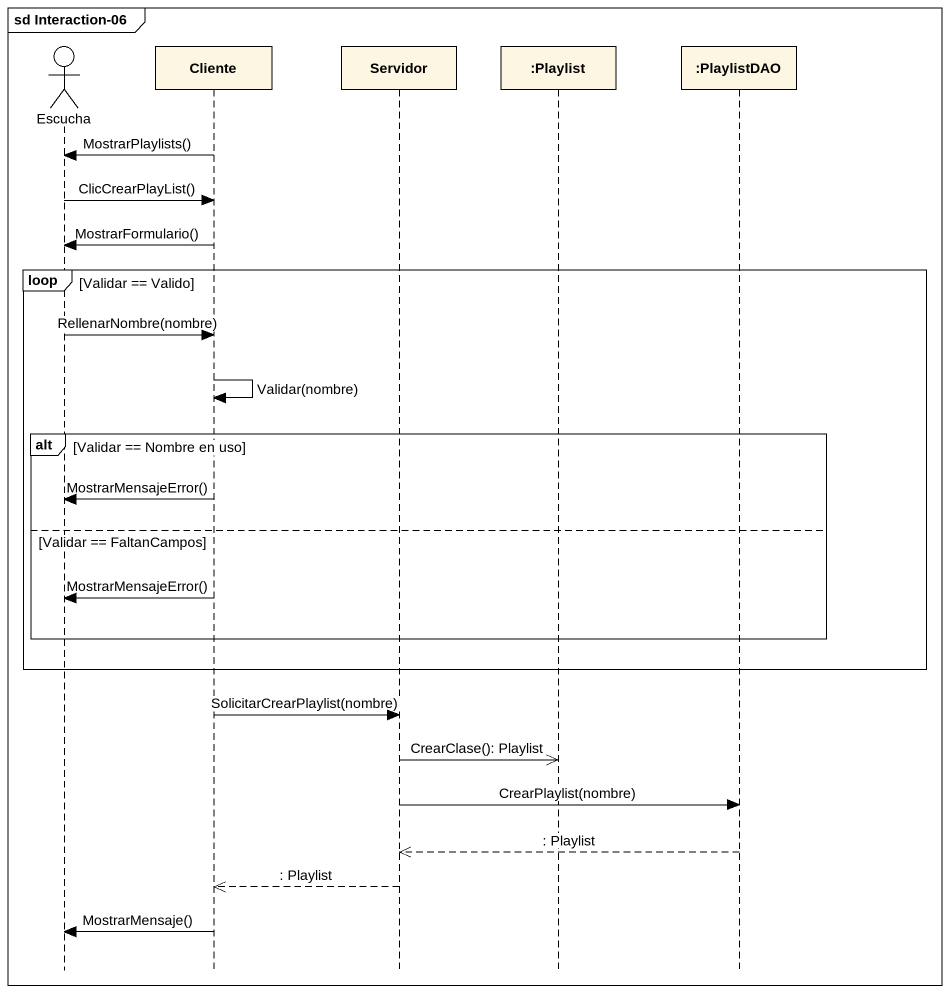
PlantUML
@startuml
mainframe sd Interaction-06
hide footbox
actor Escucha
participant Cliente
participant Servidor
participant ":Playlist" as Playlist
participant ":PlaylistDAO" as PlaylistDAO

Cliente -> Escucha : MostrarPlaylists()
Escucha -> Cliente : ClicCrearPlayList()
Cliente -> Escucha : MostrarFormulario()
loop Validar == Valido
  Escucha -> Cliente : RellenarNombre(nombre)
  Cliente -> Cliente : Validar(nombre)
  alt Validar == Nombre en uso
    Cliente -> Escucha : MostrarMensajeError()
  else Validar == FaltanCampos
    Cliente -> Escucha : MostrarMensajeError()
  end
end
Cliente -> Servidor : SolicitarCrearPlaylist(nombre)
Servidor ->> Playlist : CrearClase(): Playlist
Servidor -> PlaylistDAO : CrearPlaylist(nombre)
PlaylistDAO -->> Servidor : : Playlist
Servidor -->> Cliente : : Playlist
Cliente -> Escucha : MostrarMensaje()
@enduml
